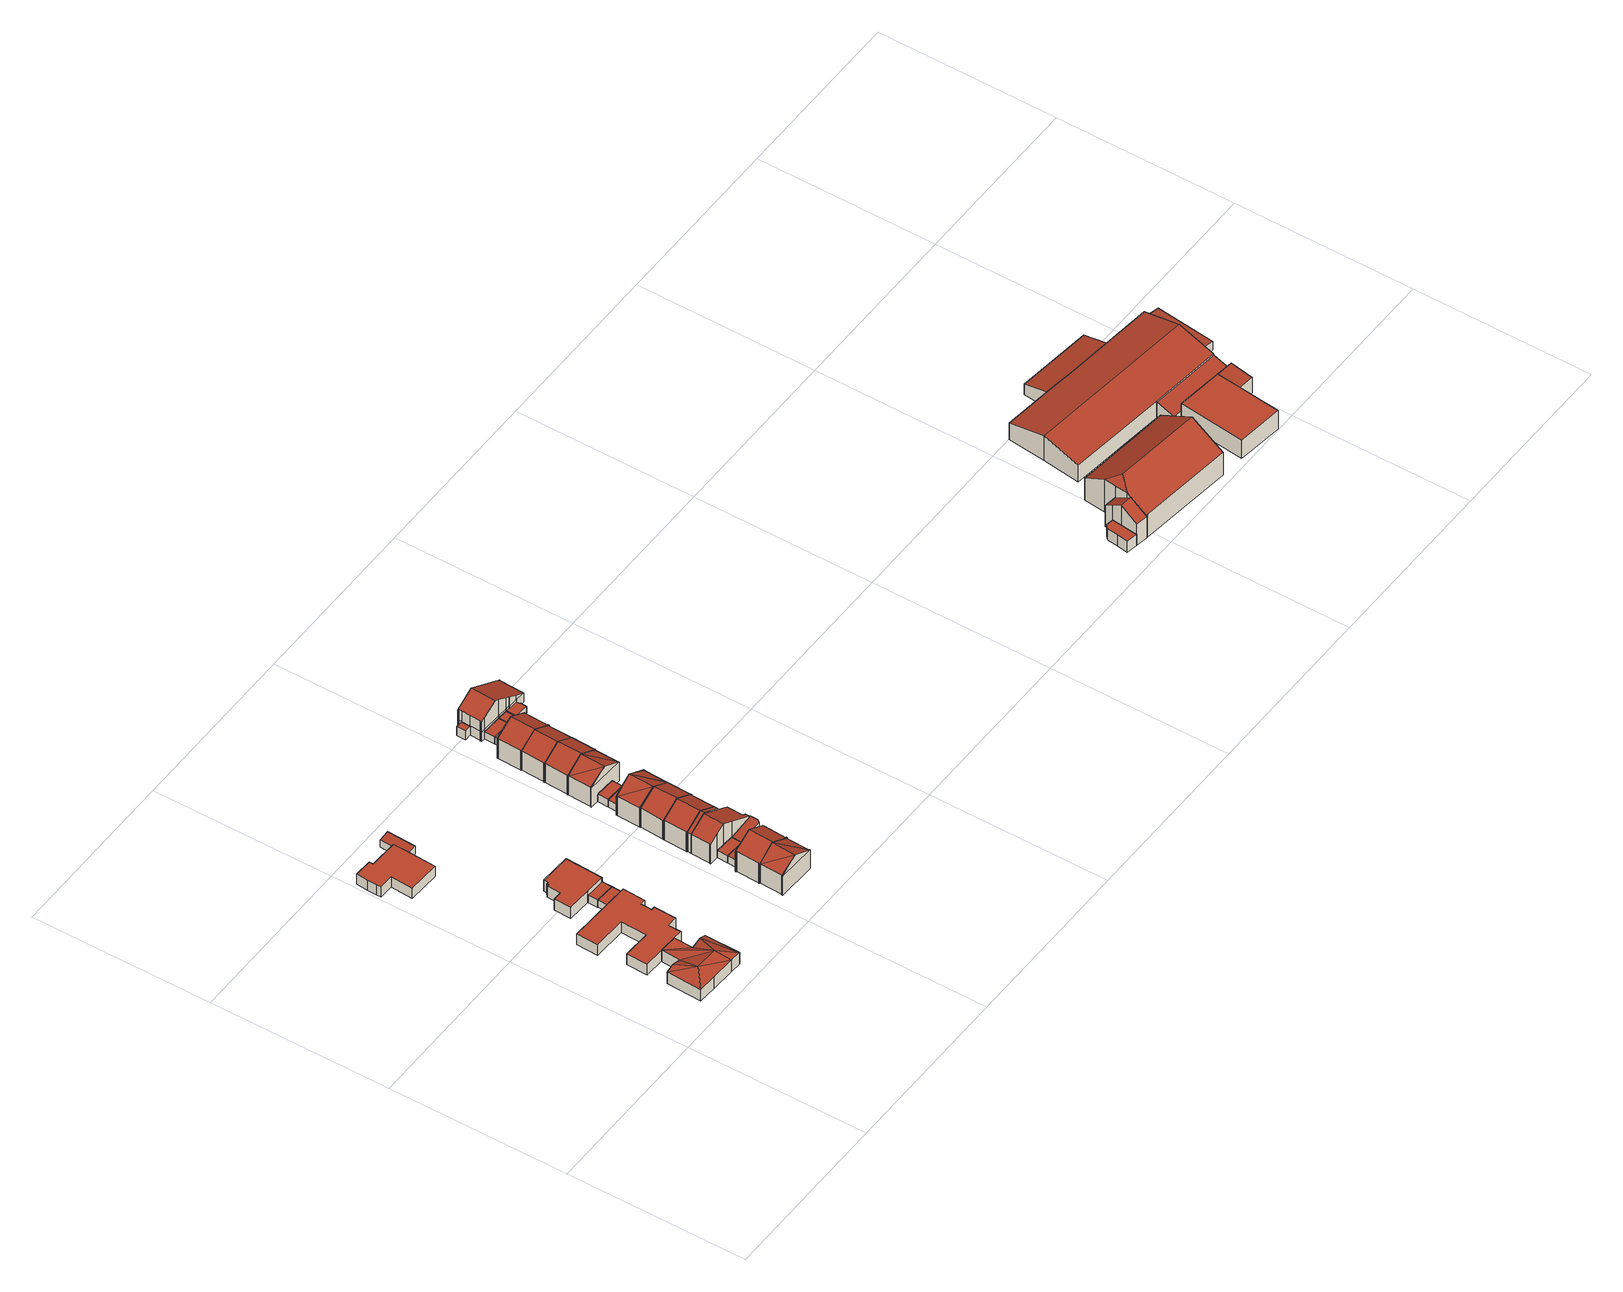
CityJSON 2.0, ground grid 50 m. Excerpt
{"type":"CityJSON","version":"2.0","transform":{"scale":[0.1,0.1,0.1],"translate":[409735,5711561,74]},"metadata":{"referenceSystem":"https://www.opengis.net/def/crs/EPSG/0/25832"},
"CityObjects":{
"building1":{"type":"Building","attributes":{"Gemeindeschluessel":"05978036","Geometrietyp2DReferenz":"3000","function":"31001_1000","roofType":"5000","measuredHeight":5.44},"geometry":[{"type":"MultiSurface","lod":"2","boundaries":[[[0,1,2,3]],[[1,4,5,2]],[[4,6,7,5]],[[6,8,9,7]],[[8,10,11,9]],[[10,12,13,11]],[[12,14,15,13]],[[14,16,17,15]],[[16,18,19,17]],[[18,20,21,19]],[[20,0,3,21]],[[0,22,23]],[[0,20,22]],[[12,24,14]],[[25,24,12]],[[24,25,26]],[[26,16,24]],[[22,16,26]],[[16,22,20,18]],[[8,6,4,10]],[[10,26,25]],[[4,26,10]],[[1,26,4]],[[1,22,26]],[[22,1,23]],[[0,23,1]],[[14,24,16]],[[10,25,12]],[[3,2,5,7,9,11,13,15,17,19,21]]],"semantics":{"surfaces":[{"type":"WallSurface"},{"type":"RoofSurface"},{"type":"GroundSurface"}],"values":[0,0,0,0,0,0,0,0,0,0,0,1,1,1,1,1,1,1,1,1,1,1,1,1,1,0,0,0,2]}}]},
"building2":{"type":"Building","attributes":{"Gemeindeschluessel":"05978036","Geometrietyp2DReferenz":"3000","function":"31001_1000","roofType":"1000","measuredHeight":3.52},"geometry":[{"type":"MultiSurface","lod":"2","boundaries":[[[27,28,29,30]],[[28,31,32,29]],[[31,33,34,32]],[[33,35,36,34]],[[35,37,38,36]],[[37,39,40,38]],[[39,41,42,40]],[[41,43,44,42]],[[43,45,46,44]],[[45,47,48,46]],[[47,49,50,48]],[[49,51,52,50]],[[51,53,54,52]],[[53,55,56,54]],[[55,57,58,56]],[[57,59,60,58]],[[59,61,62,60]],[[61,27,30,62]],[[61,59,57,55,53,51,49,47,45,43,41,39,37,35,33,31,28,27]],[[30,29,32,34,36,38,40,42,44,46,48,50,52,54,56,58,60,62]]],"semantics":{"surfaces":[{"type":"WallSurface"},{"type":"RoofSurface"},{"type":"GroundSurface"}],"values":[0,0,0,0,0,0,0,0,0,0,0,0,0,0,0,0,0,0,1,2]}}]},
"building3":{"type":"Building","attributes":{"Gemeindeschluessel":"05978036","Geometrietyp2DReferenz":"3000","function":"31001_1000","roofType":"1000","measuredHeight":3.3},"geometry":[{"type":"MultiSurface","lod":"2","boundaries":[[[63,64,65,66]],[[64,67,68,65]],[[67,69,70,68]],[[69,71,72,70]],[[71,73,74,72]],[[73,75,76,74]],[[75,77,78,76]],[[77,79,80,78]],[[79,81,82,80]],[[81,83,84,82]],[[83,63,66,84]],[[83,81,79,77,75,73,71,69,67,64,63]],[[66,65,68,70,72,74,76,78,80,82,84]]],"semantics":{"surfaces":[{"type":"WallSurface"},{"type":"RoofSurface"},{"type":"GroundSurface"}],"values":[0,0,0,0,0,0,0,0,0,0,0,1,2]}}]},
"building4":{"type":"Building","attributes":{"Gemeindeschluessel":"05978036","Geometrietyp2DReferenz":"3000","function":"31001_2460","roofType":"1000","measuredHeight":2.29},"geometry":[{"type":"MultiSurface","lod":"2","boundaries":[[[85,86,87,54]],[[86,88,89,87]],[[88,90,56,89]],[[90,85,54,56]],[[90,88,86,85]],[[54,87,89,56]]],"semantics":{"surfaces":[{"type":"WallSurface"},{"type":"RoofSurface"},{"type":"GroundSurface"}],"values":[0,0,0,0,1,2]}}]},
"building5":{"type":"Building","attributes":{"Gemeindeschluessel":"05978036","Geometrietyp2DReferenz":"3000","function":"31001_1000","roofType":"1000","measuredHeight":3.58},"geometry":[{"type":"MultiSurface","lod":"2","boundaries":[[[91,92,93,94]],[[92,95,96,93]],[[95,97,98,96]],[[97,99,100,98]],[[99,101,102,100]],[[101,103,104,102]],[[103,105,106,104]],[[105,107,108,106]],[[107,109,110,108]],[[109,111,112,110]],[[111,113,114,112]],[[113,91,94,114]],[[113,111,109,107,105,103,101,99,97,95,92,91]],[[94,93,96,98,100,102,104,106,108,110,112,114]]],"semantics":{"surfaces":[{"type":"WallSurface"},{"type":"RoofSurface"},{"type":"GroundSurface"}],"values":[0,0,0,0,0,0,0,0,0,0,0,0,1,2]}}]},
"building6":{"type":"Building","attributes":{"Gemeindeschluessel":"05978036","Geometrietyp2DReferenz":"3000","function":"31001_2460","roofType":"1000","measuredHeight":2.33},"geometry":[{"type":"MultiSurface","lod":"2","boundaries":[[[86,115,114,116]],[[115,117,112,114]],[[117,88,118,112]],[[88,86,116,118]],[[88,117,115,86]],[[116,114,112,118]]],"semantics":{"surfaces":[{"type":"WallSurface"},{"type":"RoofSurface"},{"type":"GroundSurface"}],"values":[0,0,0,0,1,2]}}]},
"building7":{"type":"Building","attributes":{"Gemeindeschluessel":"05978036","Geometrietyp2DReferenz":"3000","function":"31001_2460","roofType":"2100","measuredHeight":2.64},"geometry":[{"type":"MultiSurface","lod":"2","boundaries":[[[119,120,121,122]],[[120,123,124,121]],[[123,125,126,124]],[[125,127,128,126]],[[127,119,122,128]],[[127,125,123,120,119]],[[122,121,124,126,128]]],"semantics":{"surfaces":[{"type":"WallSurface"},{"type":"RoofSurface"},{"type":"GroundSurface"}],"values":[0,0,0,0,0,1,2]}}]},
"building8":{"type":"Building","attributes":{"Gemeindeschluessel":"05978036","Geometrietyp2DReferenz":"3000","function":"31001_1000","roofType":"5000","measuredHeight":9.31},"geometry":[{"type":"MultiSurface","lod":"2","boundaries":[[[129,130,131,132]],[[130,133,134,131]],[[133,135,136,134]],[[135,137,138,136]],[[137,139,140,138]],[[139,141,142,140]],[[141,143,144,142]],[[143,145,146,144]],[[145,147,148,146]],[[147,149,150,148]],[[149,151,152,150]],[[151,129,132,152]],[[141,145,143]],[[145,153,147]],[[153,145,141]],[[147,151,149]],[[153,151,147]],[[151,153,154]],[[153,135,154]],[[139,135,153]],[[135,139,137]],[[133,154,135]],[[130,154,133]],[[154,130,129]],[[129,151,154]],[[141,139,153]],[[132,131,134,136,138,140,142,144,146,148,150,152]]],"semantics":{"surfaces":[{"type":"WallSurface"},{"type":"RoofSurface"},{"type":"GroundSurface"}],"values":[0,0,0,0,0,0,0,0,0,0,0,0,1,1,1,1,1,1,1,1,1,1,1,1,0,0,2]}}]},
"building9":{"type":"Building","attributes":{"Gemeindeschluessel":"05978036","Geometrietyp2DReferenz":"3000","function":"31001_1000","roofType":"3100","measuredHeight":9.39},"geometry":[{"type":"MultiSurface","lod":"2","boundaries":[[[155,156,157,158]],[[156,159,160,157]],[[159,161,162,160]],[[161,163,164,162]],[[163,165,166,164]],[[165,167,168,166]],[[167,169,170,168]],[[169,171,172,170]],[[171,173,174,172]],[[173,175,176,174]],[[175,177,178,176]],[[177,179,180,178]],[[179,181,182,180]],[[181,139,183,182]],[[139,184,185,183]],[[184,155,158,185]],[[181,179,177,175,173,171,169,167,165]],[[165,163,161,159,156,155,184,139,181]],[[158,157,160,162,164,166,168,170,172,174,176,178,180,182,183,185]]],"semantics":{"surfaces":[{"type":"WallSurface"},{"type":"RoofSurface"},{"type":"GroundSurface"}],"values":[0,0,0,0,0,0,0,0,0,0,0,0,0,0,0,0,1,1,2]}}]},
"building10":{"type":"Building","attributes":{"Gemeindeschluessel":"05978036","Geometrietyp2DReferenz":"3000","function":"31001_2460","roofType":"1000","measuredHeight":2.21},"geometry":[{"type":"MultiSurface","lod":"2","boundaries":[[[186,187,188,164]],[[187,189,190,188]],[[189,191,168,190]],[[191,186,164,168]],[[191,189,187,186]],[[164,188,190,168]]],"semantics":{"surfaces":[{"type":"WallSurface"},{"type":"RoofSurface"},{"type":"GroundSurface"}],"values":[0,0,0,0,1,2]}}]},
"building11":{"type":"Building","attributes":{"Gemeindeschluessel":"05978036","Geometrietyp2DReferenz":"3000","function":"31001_2460","roofType":"1000","measuredHeight":2.22},"geometry":[{"type":"MultiSurface","lod":"2","boundaries":[[[187,192,193,188]],[[192,194,195,193]],[[194,196,197,195]],[[196,189,190,197]],[[189,187,188,190]],[[189,196,194,192,187]],[[188,193,195,197,190]]],"semantics":{"surfaces":[{"type":"WallSurface"},{"type":"RoofSurface"},{"type":"GroundSurface"}],"values":[0,0,0,0,0,1,2]}}]},
"building12":{"type":"Building","attributes":{"Gemeindeschluessel":"05978036","Geometrietyp2DReferenz":"3000","function":"31001_1000"},"children":["building12-1","building12-2","building12-3"]},
"building12-1":{"type":"BuildingPart","attributes":{"roofType":"3100","measuredHeight":9.1},"parents":["building12"],"geometry":[{"type":"MultiSurface","lod":"2","boundaries":[[[198,199,200,201,202]],[[203,204,205,206]],[[204,207,208,205]],[[207,209,210,208]],[[209,211,212,210]],[[211,213,214,212]],[[213,215,216,214]],[[215,198,202,216]],[[211,209,207,204,203,217,218,219]],[[219,199,198,215,213,211]],[[202,201,220,221,206,205,208,210,212,214,216]],[[222,200,199,219]],[[220,201,200,222]],[[218,222,219]],[[203,206,221,217]],[[217,221,220,222,218]]],"semantics":{"surfaces":[{"type":"WallSurface"},{"type":"RoofSurface"},{"type":"GroundSurface"},{"type":"ClosureSurface"}],"values":[0,0,0,0,0,0,0,0,1,1,2,0,3,0,3,3]}}]},
"building12-2":{"type":"BuildingPart","attributes":{"roofType":"3100","measuredHeight":9.09},"parents":["building12"],"geometry":[{"type":"MultiSurface","lod":"2","boundaries":[[[223,224,225,226]],[[224,227,203,206,225]],[[200,228,229,201]],[[228,230,231,229]],[[230,232,233,231]],[[232,234,235,233]],[[234,236,237,235]],[[238,239,240,195,194]],[[239,241,193,240]],[[241,242,243,193]],[[242,223,226,243]],[[239,238,244,236,234,232,230,228,200,222,218,245]],[[245,227,224,223,242,241,239]],[[226,225,206,221,220,201,229,231,233,235,237,195,240,193,243]],[[217,203,227,245]],[[221,206,203,217]],[[218,217,245]],[[200,201,220,222]],[[222,220,221,217,218]],[[194,244,238]],[[195,237,236,244,194]]],"semantics":{"surfaces":[{"type":"WallSurface"},{"type":"RoofSurface"},{"type":"GroundSurface"},{"type":"ClosureSurface"}],"values":[0,0,0,0,0,0,0,0,0,0,0,1,1,2,0,3,0,3,3,0,3]}}]},
"building12-3":{"type":"BuildingPart","attributes":{"roofType":"2100","measuredHeight":3.12},"parents":["building12"],"geometry":[{"type":"MultiSurface","lod":"2","boundaries":[[[246,247,248,237,236]],[[247,249,250,248]],[[249,196,197,250]],[[196,194,195,197]],[[194,196,249,247,246,244]],[[237,248,250,197,195]],[[236,244,246]],[[237,195,194,244,236]]],"semantics":{"surfaces":[{"type":"WallSurface"},{"type":"RoofSurface"},{"type":"GroundSurface"},{"type":"ClosureSurface"}],"values":[0,0,0,0,1,2,0,3]}}]},
"building13":{"type":"Building","attributes":{"Gemeindeschluessel":"05978036","Geometrietyp2DReferenz":"3000","function":"31001_1000","roofType":"3100","measuredHeight":9.21},"geometry":[{"type":"MultiSurface","lod":"2","boundaries":[[[251,252,253,254]],[[252,255,256,253]],[[255,213,257,256]],[[213,258,259,257]],[[258,209,260,259]],[[209,261,262,260]],[[261,263,264,262]],[[263,265,266,264]],[[265,267,268,266]],[[267,269,270,268]],[[269,271,272,270]],[[271,273,274,272]],[[273,275,276,274]],[[275,251,254,276]],[[271,269,267,265,263,261,209,258]],[[258,213,255,252,251,275,273,271]],[[254,253,256,257,259,260,262,264,266,268,270,272,274,276]]],"semantics":{"surfaces":[{"type":"WallSurface"},{"type":"RoofSurface"},{"type":"GroundSurface"}],"values":[0,0,0,0,0,0,0,0,0,0,0,0,0,0,1,1,2]}}]},
"building14":{"type":"Building","attributes":{"Gemeindeschluessel":"05978036","Geometrietyp2DReferenz":"3000","function":"31001_1000","roofType":"3100","measuredHeight":9.19},"geometry":[{"type":"MultiSurface","lod":"2","boundaries":[[[277,278,279,280]],[[278,281,282,279]],[[281,273,283,282]],[[273,284,285,283]],[[284,269,286,285]],[[269,287,288,286]],[[287,289,290,288]],[[289,291,292,290]],[[291,293,294,292]],[[293,295,296,294]],[[295,297,298,296]],[[297,299,300,298]],[[299,301,302,300]],[[301,277,280,302]],[[297,295,293,291,289,287,269,284]],[[284,273,281,278,277,301,299,297]],[[280,279,282,283,285,286,288,290,292,294,296,298,300,302]]],"semantics":{"surfaces":[{"type":"WallSurface"},{"type":"RoofSurface"},{"type":"GroundSurface"}],"values":[0,0,0,0,0,0,0,0,0,0,0,0,0,0,1,1,2]}}]},
"building15":{"type":"Building","attributes":{"Gemeindeschluessel":"05978036","Geometrietyp2DReferenz":"3000","function":"31001_1000","roofType":"5000","measuredHeight":9.27},"geometry":[{"type":"MultiSurface","lod":"2","boundaries":[[[303,304,305,306]],[[304,307,308,305]],[[307,309,310,308]],[[309,311,312,310]],[[311,313,314,312]],[[313,315,316,314]],[[315,317,318,316]],[[317,319,320,318]],[[319,321,322,320]],[[321,323,324,322]],[[323,325,326,324]],[[325,299,327,326]],[[299,295,328,327]],[[295,303,306,328]],[[307,329,330]],[[307,330,331,311]],[[307,311,309]],[[304,329,307]],[[303,329,304]],[[329,303,295]],[[317,321,319]],[[330,323,321]],[[321,317,332,330]],[[323,299,325]],[[299,323,330]],[[330,329,299]],[[313,331,330,332,315]],[[315,332,317]],[[311,331,313]],[[299,329,295]],[[306,305,308,310,312,314,316,318,320,322,324,326,327,328]]],"semantics":{"surfaces":[{"type":"WallSurface"},{"type":"RoofSurface"},{"type":"GroundSurface"}],"values":[0,0,0,0,0,0,0,0,0,0,0,0,0,0,1,1,1,1,1,1,1,1,1,1,1,1,0,0,0,0,2]}}]},
"building16":{"type":"Building","attributes":{"Gemeindeschluessel":"05978036","Geometrietyp2DReferenz":"3000","function":"31001_2460","roofType":"1000","measuredHeight":2.21},"geometry":[{"type":"MultiSurface","lod":"2","boundaries":[[[333,334,335,314]],[[334,336,337,335]],[[336,338,316,337]],[[338,333,314,316]],[[338,336,334,333]],[[314,335,337,316]]],"semantics":{"surfaces":[{"type":"WallSurface"},{"type":"RoofSurface"},{"type":"GroundSurface"}],"values":[0,0,0,0,1,2]}}]},
"building17":{"type":"Building","attributes":{"Gemeindeschluessel":"05978036","Geometrietyp2DReferenz":"3000","function":"31001_2460","roofType":"1000","measuredHeight":2.44},"geometry":[{"type":"MultiSurface","lod":"2","boundaries":[[[339,340,341,335]],[[340,342,343,341]],[[342,344,337,343]],[[344,339,335,337]],[[344,342,340,339]],[[335,341,343,337]]],"semantics":{"surfaces":[{"type":"WallSurface"},{"type":"RoofSurface"},{"type":"GroundSurface"}],"values":[0,0,0,0,1,2]}}]},
"building18":{"type":"Building","attributes":{"Gemeindeschluessel":"05978036","Geometrietyp2DReferenz":"3000","function":"31001_1000","roofType":"5000","measuredHeight":9.38},"geometry":[{"type":"MultiSurface","lod":"2","boundaries":[[[345,346,347,348]],[[346,349,350,347]],[[349,351,352,350]],[[351,353,354,352]],[[353,355,356,354]],[[355,357,358,356]],[[357,359,360,358]],[[359,361,362,360]],[[361,363,364,362]],[[363,365,366,364]],[[365,367,368,366]],[[367,345,348,368]],[[369,365,370]],[[345,365,369]],[[365,345,367]],[[363,370,365]],[[361,370,363]],[[370,361,359]],[[353,357,355]],[[369,357,353]],[[357,369,370]],[[346,351,349]],[[351,369,353]],[[369,351,346]],[[346,345,369]],[[359,357,370]],[[348,347,350,352,354,356,358,360,362,364,366,368]]],"semantics":{"surfaces":[{"type":"WallSurface"},{"type":"RoofSurface"},{"type":"GroundSurface"}],"values":[0,0,0,0,0,0,0,0,0,0,0,0,1,1,1,1,1,1,1,1,1,1,1,1,0,0,2]}}]},
"building19":{"type":"Building","attributes":{"Gemeindeschluessel":"05978036","Geometrietyp2DReferenz":"3000","function":"31001_1000","roofType":"3100","measuredHeight":9.22},"geometry":[{"type":"MultiSurface","lod":"2","boundaries":[[[371,372,373,374]],[[372,375,376,373]],[[375,377,378,376]],[[377,379,380,378]],[[379,345,381,380]],[[345,382,383,381]],[[382,384,385,383]],[[384,386,387,385]],[[386,388,389,387]],[[388,390,391,389]],[[390,392,393,391]],[[392,394,395,393]],[[394,396,397,395]],[[396,371,374,397]],[[392,390,388,386,384,382,345,379]],[[379,377,375,372,371,396,394,392]],[[374,373,376,378,380,381,383,385,387,389,391,393,395,397]]],"semantics":{"surfaces":[{"type":"WallSurface"},{"type":"RoofSurface"},{"type":"GroundSurface"}],"values":[0,0,0,0,0,0,0,0,0,0,0,0,0,0,1,1,2]}}]},
"building20":{"type":"Building","attributes":{"Gemeindeschluessel":"05978036","Geometrietyp2DReferenz":"3000","function":"31001_1000","roofType":"3100","measuredHeight":9.23},"geometry":[{"type":"MultiSurface","lod":"2","boundaries":[[[398,399,400,401]],[[399,402,403,400]],[[402,404,405,403]],[[404,406,407,405]],[[406,408,409,407]],[[408,410,411,409]],[[410,412,413,411]],[[412,414,415,413]],[[414,416,417,415]],[[416,394,395,417]],[[394,392,393,395]],[[392,390,391,393]],[[390,418,419,391]],[[418,398,401,419]],[[392,394,416,414,412,410,408,406]],[[406,404,402,399,398,418,390,392]],[[401,400,403,405,407,409,411,413,415,417,395,393,391,419]]],"semantics":{"surfaces":[{"type":"WallSurface"},{"type":"RoofSurface"},{"type":"GroundSurface"}],"values":[0,0,0,0,0,0,0,0,0,0,0,0,0,0,1,1,2]}}]},
"building21":{"type":"Building","attributes":{"Gemeindeschluessel":"05978036","Geometrietyp2DReferenz":"3000","function":"31001_1000","roofType":"3100","measuredHeight":9.28},"geometry":[{"type":"MultiSurface","lod":"2","boundaries":[[[420,421,422,423]],[[421,424,425,422]],[[424,426,427,425]],[[426,428,429,427]],[[428,430,431,429]],[[430,432,433,431]],[[432,434,435,433]],[[434,436,437,435]],[[436,438,439,437]],[[438,440,441,439]],[[440,442,443,441]],[[442,444,445,443]],[[444,446,447,445]],[[446,448,449,447]],[[448,450,451,449]],[[450,420,423,451]],[[446,444,442,440,438,436,434,432,430]],[[430,428,426,424,421,420,450,448,446]],[[423,422,425,427,429,431,433,435,437,439,441,443,445,447,449,451]]],"semantics":{"surfaces":[{"type":"WallSurface"},{"type":"RoofSurface"},{"type":"GroundSurface"}],"values":[0,0,0,0,0,0,0,0,0,0,0,0,0,0,0,0,1,1,2]}}]},
"building22":{"type":"Building","attributes":{"Gemeindeschluessel":"05978036","Geometrietyp2DReferenz":"3000","function":"31001_2460","roofType":"1000","measuredHeight":2.25},"geometry":[{"type":"MultiSurface","lod":"2","boundaries":[[[452,453,454,455]],[[453,456,457,454]],[[456,458,459,457]],[[458,452,455,459]],[[458,456,453,452]],[[455,454,457,459]]],"semantics":{"surfaces":[{"type":"WallSurface"},{"type":"RoofSurface"},{"type":"GroundSurface"}],"values":[0,0,0,0,1,2]}}]},
"building23":{"type":"Building","attributes":{"Gemeindeschluessel":"05978036","Geometrietyp2DReferenz":"3000","function":"31001_2460","roofType":"1000","measuredHeight":2.28},"geometry":[{"type":"MultiSurface","lod":"2","boundaries":[[[453,460,461,454]],[[460,462,463,461]],[[462,456,457,463]],[[456,453,454,457]],[[456,462,460,453]],[[454,461,463,457]]],"semantics":{"surfaces":[{"type":"WallSurface"},{"type":"RoofSurface"},{"type":"GroundSurface"}],"values":[0,0,0,0,1,2]}}]},
"building24":{"type":"Building","attributes":{"Gemeindeschluessel":"05978036","Geometrietyp2DReferenz":"3000","function":"31001_1310","roofType":"2100","measuredHeight":2.54},"geometry":[{"type":"MultiSurface","lod":"2","boundaries":[[[464,465,466,467]],[[465,468,469,466]],[[468,470,471,469]],[[470,472,473,471]],[[472,464,467,473]],[[472,470,468,465,464]],[[467,466,469,471,473]]],"semantics":{"surfaces":[{"type":"WallSurface"},{"type":"RoofSurface"},{"type":"GroundSurface"}],"values":[0,0,0,0,0,1,2]}}]},
"building25":{"type":"Building","attributes":{"Gemeindeschluessel":"05978036","Geometrietyp2DReferenz":"3000","function":"31001_1310","roofType":"1000","measuredHeight":2.15},"geometry":[{"type":"MultiSurface","lod":"2","boundaries":[[[456,462,474,475]],[[462,476,477,474]],[[476,478,479,477]],[[478,456,475,479]],[[478,476,462,456]],[[475,474,477,479]]],"semantics":{"surfaces":[{"type":"WallSurface"},{"type":"RoofSurface"},{"type":"GroundSurface"}],"values":[0,0,0,0,1,2]}}]},
"building26":{"type":"Building","attributes":{"Gemeindeschluessel":"05978036","Geometrietyp2DReferenz":"3000","function":"31001_1000"},"children":["building26-1","building26-2"]},
"building26-1":{"type":"BuildingPart","attributes":{"roofType":"5000","measuredHeight":9.22},"parents":["building26"],"geometry":[{"type":"MultiSurface","lod":"2","boundaries":[[[480,481,482,483]],[[481,484,485,482]],[[484,486,487,485]],[[486,488,463,487]],[[488,489,461,463]],[[489,490,491,461]],[[490,492,493,491]],[[492,494,495,493]],[[494,496,497,498,495]],[[499,500,501,502,503]],[[500,504,505,501]],[[504,506,507,505]],[[506,508,509,507]],[[508,510,511,509]],[[510,512,513,511]],[[512,514,515,513]],[[514,480,483,515]],[[516,517,518,519,520,521,522,523,524,525,526]],[[510,508,523,522,527,528,529,530,531,514,512]],[[514,531,480]],[[480,531,530,481]],[[481,530,529,484]],[[484,529,528,486]],[[486,528,527,488]],[[488,527,522,521,489]],[[499,516,526,500]],[[500,526,525,504]],[[504,525,524,506]],[[506,524,523,508]],[[489,521,520,490]],[[490,520,519,492]],[[492,519,518,494]],[[494,518,517,496]],[[496,517,516,499]],[[483,482,485,487,463,461,491,493,495,498,502,501,505,507,509,511,513,515]],[[503,497,496,499]],[[503,502,498,497]]],"semantics":{"surfaces":[{"type":"WallSurface"},{"type":"RoofSurface"},{"type":"GroundSurface"},{"type":"ClosureSurface"}],"values":[0,0,0,0,0,0,0,0,0,0,0,0,0,0,0,0,0,1,1,0,0,0,0,0,0,0,0,0,0,0,0,0,0,0,2,0,3]}}]},
"building26-2":{"type":"BuildingPart","attributes":{"roofType":"1000","measuredHeight":2.92},"parents":["building26"],"geometry":[{"type":"MultiSurface","lod":"2","boundaries":[[[532,533,534,535]],[[533,503,502,534]],[[497,532,535,498]],[[497,503,533,532]],[[535,534,502,498]],[[498,502,503,497]]],"semantics":{"surfaces":[{"type":"WallSurface"},{"type":"RoofSurface"},{"type":"GroundSurface"},{"type":"ClosureSurface"}],"values":[0,0,0,1,2,3]}}]},
"building27":{"type":"Building","attributes":{"Gemeindeschluessel":"05978036","Geometrietyp2DReferenz":"3000","function":"31001_1310","roofType":"1000","measuredHeight":2.31},"geometry":[{"type":"MultiSurface","lod":"2","boundaries":[[[536,537,538,469]],[[537,539,540,538]],[[539,541,542,540]],[[541,543,544,542]],[[543,545,546,544]],[[545,547,548,546]],[[547,549,550,548]],[[549,536,469,550]],[[549,547,545,543,541,539,537,536]],[[469,538,540,542,544,546,548,550]]],"semantics":{"surfaces":[{"type":"WallSurface"},{"type":"RoofSurface"},{"type":"GroundSurface"}],"values":[0,0,0,0,0,0,0,0,1,2]}}]},
"building28":{"type":"Building","attributes":{"Gemeindeschluessel":"05978036","Geometrietyp2DReferenz":"3000","function":"31001_9998","roofType":"1000","measuredHeight":3.52},"geometry":[{"type":"MultiSurface","lod":"2","boundaries":[[[551,552,553,554]],[[552,555,556,553]],[[555,557,558,556]],[[557,559,560,558]],[[559,561,562,560]],[[561,551,554,562]],[[561,559,557,555,552,551]],[[554,553,556,558,560,562]]],"semantics":{"surfaces":[{"type":"WallSurface"},{"type":"RoofSurface"},{"type":"GroundSurface"}],"values":[0,0,0,0,0,0,1,2]}}]},
"building29":{"type":"Building","attributes":{"Gemeindeschluessel":"05978036","Geometrietyp2DReferenz":"3000","function":"31001_1100"},"children":["building29-1","building29-2"]},
"building29-1":{"type":"BuildingPart","attributes":{"roofType":"3100","measuredHeight":10.01},"parents":["building29"],"geometry":[{"type":"MultiSurface","lod":"2","boundaries":[[[563,564,565,566]],[[564,567,568,565]],[[567,569,570,568]],[[571,572,573,574]],[[572,563,566,573]],[[575,576,569,567,564,563]],[[563,572,571,575]],[[566,565,568,570,577,578,574,573]],[[578,577,576,575]],[[577,570,569,576]],[[578,575,571,574]]],"semantics":{"surfaces":[{"type":"WallSurface"},{"type":"RoofSurface"},{"type":"GroundSurface"},{"type":"ClosureSurface"}],"values":[0,0,0,0,0,1,1,2,3,3,3]}}]},
"building29-2":{"type":"BuildingPart","attributes":{"roofType":"9999","measuredHeight":12.82},"parents":["building29"],"geometry":[{"type":"MultiSurface","lod":"2","boundaries":[[[579,580,581,582]],[[580,583,584,581]],[[583,585,586,584]],[[585,587,571,574,586]],[[588,589,590,570,569]],[[589,591,592,590]],[[591,593,594,592]],[[593,579,582,594]],[[589,588,595,596]],[[595,587,585,583,580,596]],[[580,579,593,591,589,596]],[[582,581,584,586,574,578,577,570,590,592,594]],[[576,575,571,587,595]],[[577,578,575,576]],[[578,574,571,575]],[[588,569,576,595]],[[577,576,569,570]]],"semantics":{"surfaces":[{"type":"WallSurface"},{"type":"RoofSurface"},{"type":"GroundSurface"},{"type":"ClosureSurface"}],"values":[0,0,0,0,0,0,0,0,1,1,1,2,0,3,3,0,3]}}]},
"building30":{"type":"Building","attributes":{"Gemeindeschluessel":"05978036","Geometrietyp2DReferenz":"3000","function":"31001_2700","roofType":"3100","measuredHeight":8.19},"geometry":[{"type":"MultiSurface","lod":"2","boundaries":[[[597,598,599,600]],[[598,601,602,599]],[[601,603,604,602]],[[603,605,606,604]],[[605,607,608,606]],[[607,609,610,608]],[[609,611,612,610]],[[611,613,614,612]],[[613,615,616,614]],[[615,617,618,616]],[[617,619,620,618]],[[619,621,622,620]],[[621,597,600,622]],[[617,615,613,611,609,607]],[[607,605,603,601,598,597,621,619,617]],[[600,599,602,604,606,608,610,612,614,616,618,620,622]]],"semantics":{"surfaces":[{"type":"WallSurface"},{"type":"RoofSurface"},{"type":"GroundSurface"}],"values":[0,0,0,0,0,0,0,0,0,0,0,0,0,1,1,2]}}]},
"building31":{"type":"Building","attributes":{"Gemeindeschluessel":"05978036","Geometrietyp2DReferenz":"3000","function":"51009_1610","roofType":"1000","measuredHeight":6},"geometry":[{"type":"MultiSurface","lod":"2","boundaries":[[[623,624,625,626]],[[624,627,628,625]],[[627,629,630,628]],[[629,631,632,630]],[[631,623,626,632]],[[631,629,627,624,623]],[[626,625,628,630,632]]],"semantics":{"surfaces":[{"type":"WallSurface"},{"type":"RoofSurface"},{"type":"GroundSurface"}],"values":[0,0,0,0,0,1,2]}}]},
"building32":{"type":"Building","attributes":{"Gemeindeschluessel":"05978036","Geometrietyp2DReferenz":"3000","function":"31001_2000","roofType":"2100","measuredHeight":5.3},"geometry":[{"type":"MultiSurface","lod":"2","boundaries":[[[597,633,634,635]],[[633,636,637,634]],[[636,603,638,637]],[[603,601,639,638]],[[601,598,640,639]],[[598,597,635,640]],[[598,601,603,636,633,597]],[[635,634,637,638,639,640]]],"semantics":{"surfaces":[{"type":"WallSurface"},{"type":"RoofSurface"},{"type":"GroundSurface"}],"values":[0,0,0,0,0,0,1,2]}}]},
"building33":{"type":"Building","attributes":{"Gemeindeschluessel":"05978036","Geometrietyp2DReferenz":"3000","function":"31001_2000","roofType":"2100","measuredHeight":4.93},"geometry":[{"type":"MultiSurface","lod":"2","boundaries":[[[641,642,643,644]],[[642,645,646,643]],[[645,647,648,646]],[[647,649,650,648]],[[649,641,644,650]],[[649,647,645,642,641]],[[644,643,646,648,650]]],"semantics":{"surfaces":[{"type":"WallSurface"},{"type":"RoofSurface"},{"type":"GroundSurface"}],"values":[0,0,0,0,0,1,2]}}]},
"building34":{"type":"Building","attributes":{"Gemeindeschluessel":"05978036","Geometrietyp2DReferenz":"3000","function":"51009_1610","roofType":"2100","measuredHeight":5.61},"geometry":[{"type":"MultiSurface","lod":"2","boundaries":[[[651,652,653,654]],[[652,655,656,653]],[[655,657,658,656]],[[657,651,654,658]],[[657,655,652,651]],[[654,653,656,658]]],"semantics":{"surfaces":[{"type":"WallSurface"},{"type":"RoofSurface"},{"type":"GroundSurface"}],"values":[0,0,0,0,1,2]}}]},
"building35":{"type":"Building","attributes":{"Gemeindeschluessel":"05978036","Geometrietyp2DReferenz":"3000","function":"51009_1610","roofType":"2100","measuredHeight":3.59},"geometry":[{"type":"MultiSurface","lod":"2","boundaries":[[[659,660,661,606]],[[660,662,663,661]],[[662,664,610,663]],[[664,659,606,610]],[[664,662,660,659]],[[606,661,663,610]]],"semantics":{"surfaces":[{"type":"WallSurface"},{"type":"RoofSurface"},{"type":"GroundSurface"}],"values":[0,0,0,0,1,2]}}]}
},
"vertices":[
[144,155,46],[193,153,46],[193,153,8],[144,155,8],[196,206,46],[196,206,8],[203,206,46],[203,206,8],[246,204,46],[246,204,8],[244,151,46],[244,151,8],[293,149,46],[293,149,8],[291,52,46],[291,52,8],[260,53,46],[260,53,8],[192,56,45],[192,56,8],[140,58,44],[140,58,8],[186,96,63],[166,154,53],[291,52,44],[274,150,53],[250,94,63],
[304,300,45],[302,238,45],[302,238,10],[304,300,10],[273,239,45],[273,239,10],[272,203,45],[272,203,10],[246,204,45],[246,204,10],[203,206,45],[203,206,10],[196,206,45],[196,206,10],[139,208,45],[139,208,10],[141,267,45],[141,267,10],[218,264,45],[218,264,10],[221,336,45],[221,336,10],[127,339,45],[127,339,10],[130,400,45],[130,400,10],[258,395,45],[258,395,10],[313,393,45],[313,393,10],[310,330,45],[310,330,10],[295,330,45],[295,330,10],[294,300,45],[294,300,10],
[42,801,42],[45,862,42],[45,862,9],[42,801,9],[5,863,42],[5,863,9],[5,876,42],[5,876,9],[6,901,42],[6,901,9],[8,934,42],[8,934,9],[58,932,42],[58,932,9],[57,921,42],[57,921,9],[137,918,42],[137,918,9],[136,877,42],[136,877,9],[132,797,42],[132,797,9],
[258,395,33],[259,428,33],[259,428,10],[314,425,33],[314,425,10],[313,393,33],
[194,459,45],[196,507,45],[196,507,9],[194,459,9],[219,506,45],[219,506,9],[221,544,45],[221,544,9],[227,544,45],[227,544,9],[227,549,45],[227,549,9],[232,549,45],[232,549,9],[233,561,45],[233,561,9],[320,558,45],[320,558,9],[316,454,45],[316,454,9],[315,454,45],[315,454,9],[260,456,45],[260,456,9],
[260,456,33],[259,428,9],[315,454,33],[314,425,9],
[136,877,33],[137,918,33],[137,918,10],[136,877,10],[139,957,33],[139,957,10],[169,956,36],[169,956,10],[165,876,36],[165,876,10],
[530,93,74],[530,95,74],[530,95,12],[530,93,12],[532,95,74],[532,95,12],[534,159,74],[534,159,12],[533,159,74],[533,159,12],[533,160,74],[533,160,12],[641,156,74],[641,156,12],[641,155,74],[641,155,12],[639,155,74],[639,155,12],[637,91,74],[637,91,12],[638,91,74],[638,91,12],[638,89,74],[638,89,12],[583,158,105],[580,91,105],
[534,162,75],[537,226,75],[537,226,10],[534,162,10],[535,226,74],[535,226,10],[535,230,75],[535,230,10],[547,229,81],[547,229,10],[589,227,104],[589,227,10],[601,227,98],[601,227,10],[643,225,74],[643,225,10],[643,221,74],[643,221,10],[642,221,75],[642,221,10],[639,159,75],[639,159,10],[641,158,75],[641,158,10],[641,156,75],[641,156,10],[587,158,104],[587,158,10],[533,160,10],[533,162,74],[533,162,10],
[547,229,33],[548,259,33],[548,259,10],[603,257,33],[603,257,10],[601,227,33],
[549,289,33],[549,289,10],[604,286,33],[604,286,10],[603,258,33],[603,258,10],
[632,353,72],[631,343,72],[631,343,70],[631,343,10],[632,353,10],[526,347,72],[527,357,72],[527,357,10],[526,347,10],[525,357,71],[525,357,10],[526,359,71],[526,359,10],[579,357,101],[579,357,10],[633,354,71],[633,354,10],[633,353,71],[633,353,10],[576,345,100],[577,345,101],[579,345,101],[579,345,10],[576,345,10],[579,345,100],
[523,293,73],[524,293,73],[524,293,10],[523,293,10],[526,347,73],[666,341,50],[666,341,10],[665,296,50],[665,296,10],[674,296,45],[674,296,10],[679,286,41],[679,286,10],[679,284,41],[679,284,10],[604,286,84],[573,288,101],[573,288,10],[549,289,88],[523,290,73],[523,290,10],[678,284,42],[576,345,101],
[679,284,42],[678,263,42],[678,263,10],[672,255,41],[672,255,10],
[634,420,71],[632,356,72],[632,356,9],[634,420,9],[633,356,71],[633,356,9],[633,354,9],[579,357,102],[579,357,9],[526,359,9],[526,360,71],[526,360,9],[527,360,72],[527,360,9],[529,424,72],[529,424,9],[528,424,71],[528,424,9],[528,426,71],[528,426,9],[581,424,102],[581,424,9],[636,422,71],[636,422,9],[636,420,71],[636,420,9],
[637,488,71],[635,423,72],[635,423,10],[637,488,10],[636,423,71],[636,423,10],[636,422,10],[583,424,101],[583,424,10],[528,426,10],[528,428,71],[528,428,10],[529,428,71],[529,428,10],[532,492,72],[532,492,10],[531,492,71],[531,492,10],[531,493,71],[531,493,10],[584,491,101],[584,491,10],[638,489,71],[638,489,10],[638,488,71],[638,488,10],
[531,495,71],[532,495,71],[532,495,9],[531,495,9],[534,559,71],[534,559,9],[533,559,71],[533,559,9],[533,562,71],[533,562,9],[544,562,71],[544,562,9],[599,560,71],[599,560,9],[641,558,71],[641,558,9],[641,554,71],[641,554,9],[640,554,71],[640,554,9],[637,491,71],[637,491,9],[638,491,71],[638,491,9],[638,489,9],[531,493,9],[582,491,102],[585,560,102],[544,562,78],[599,560,94],
[544,562,32],[545,592,32],[545,592,9],[600,590,32],[600,590,9],[599,560,32],
[545,592,34],[546,622,34],[546,622,9],[601,619,34],[601,619,9],[600,590,34],
[524,691,72],[631,687,72],[631,687,10],[524,691,10],[631,685,72],[631,685,10],[630,686,72],[630,686,10],[628,622,72],[628,622,10],[629,622,72],[629,622,10],[629,618,72],[629,618,10],[521,623,72],[521,623,10],[522,626,72],[522,626,10],[523,626,72],[523,626,10],[525,690,72],[525,690,10],[524,690,72],[524,690,10],[575,690,103],[572,621,103],
[633,753,73],[630,689,74],[630,689,11],[633,753,11],[631,689,73],[631,689,11],[631,687,73],[631,687,11],[578,689,103],[578,689,11],[524,691,11],[524,693,72],[524,693,11],[525,693,73],[525,693,11],[528,757,73],[528,757,11],[527,757,72],[527,757,11],[527,759,72],[527,759,11],[580,757,103],[580,757,11],[634,755,72],[634,755,11],[634,753,72],[634,753,11],
[528,761,73],[531,825,73],[531,825,11],[528,761,11],[529,825,73],[529,825,11],[529,826,73],[529,826,11],[582,824,103],[582,824,11],[637,822,72],[637,822,11],[637,820,72],[637,820,11],[635,820,72],[635,820,11],[633,757,73],[633,757,11],[634,757,72],[634,757,11],[527,761,72],[527,761,11],
[531,828,73],[533,892,73],[533,892,10],[531,828,10],[532,892,72],[532,892,10],[532,895,72],[532,895,10],[565,894,91],[565,894,10],[586,893,103],[586,893,10],[620,892,84],[620,892,10],[640,891,72],[640,891,10],[639,888,72],[639,888,10],[638,888,73],[638,888,10],[636,824,73],[636,824,10],[637,824,73],[637,824,10],[637,822,73],[637,822,10],[584,824,103],[584,824,10],[529,826,72],[529,826,10],[530,828,72],[530,828,10],
[565,894,34],[566,924,34],[566,924,11],[565,894,11],[621,922,34],[621,922,11],[620,892,34],[620,892,11],
[567,954,34],[567,954,11],[622,952,34],[622,952,11],
[620,892,33],[621,922,33],[621,922,13],[620,892,13],[650,921,38],[650,921,13],[649,891,38],[649,891,13],[640,891,36],[640,891,13],
[622,952,12],[621,922,12],[651,950,34],[651,950,12],[650,921,34],[650,921,12],
[688,947,41],[662,948,41],[662,948,11],[688,947,11],[662,950,41],[662,950,11],[651,950,41],[651,950,11],[622,952,41],[567,954,41],[556,954,41],[556,954,11],[556,958,41],[556,958,11],[557,958,41],[557,958,11],[558,988,41],[558,988,40],[558,988,11],[559,1013,41],[559,1021,41],[559,1021,11],[559,1013,11],[559,1013,40],[558,1021,41],[558,1021,11],[558,1023,41],[558,1023,11],[721,1017,41],[721,1017,11],[721,1015,41],[721,1015,11],[720,1015,41],[720,1015,11],[717,946,41],[717,946,11],[559,1013,76],[558,988,76],[557,958,76],[556,958,75],[556,954,75],[567,954,81],[608,952,103],[611,1021,103],[558,1023,75],[558,1021,75],[559,1021,76],[622,952,95],[651,950,78],[662,950,72],[662,948,72],[688,947,57],
[539,988,40],[540,1014,40],[540,1014,11],[539,988,11],
[650,921,36],[651,950,36],[651,950,13],[662,950,36],[662,950,13],[662,948,36],[662,948,13],[688,947,36],[688,947,13],[688,936,36],[688,936,13],[690,936,36],[690,936,13],[689,919,36],[689,919,13],
[1915,65,40],[1919,95,40],[1919,95,4],[1915,65,4],[1923,125,40],[1923,125,4],[1934,135,40],[1934,135,4],[1954,133,40],[1954,133,4],[1946,60,40],[1946,60,4],
[1951,107,104],[1954,133,87],[1954,133,3],[1951,107,3],[1957,155,72],[1957,155,3],[1991,151,72],[1991,151,3],[1980,55,72],[1946,60,72],[1946,60,3],[1980,55,3],[1986,103,104],[1987,114,96],[1987,114,3],[1986,103,3],
[2271,212,76],[2261,118,132],[2261,118,3],[2271,212,3],[2250,23,77],[2250,23,3],[1984,54,77],[1984,54,3],[1980,55,77],[1991,151,111],[1995,183,111],[1995,183,3],[2002,243,76],[2002,243,3],[2035,239,76],[2035,239,3],[1987,114,111],[2016,146,132],
[2200,484,58],[2247,478,58],[2247,478,4],[2200,484,4],[2283,473,58],[2283,473,4],[2411,459,58],[2411,459,4],[2545,444,58],[2545,444,4],[2533,338,86],[2533,338,4],[2526,277,70],[2526,277,4],[2521,233,58],[2521,233,4],[2318,256,58],[2318,256,4],[2042,288,58],[2042,288,4],[2055,393,86],[2055,393,4],[2067,499,58],[2067,499,4],[2077,498,58],[2077,498,4],
[2317,16,65],[2338,200,65],[2338,200,5],[2317,16,5],[2466,185,65],[2466,185,5],[2459,120,65],[2459,120,5],[2445,1,65],[2445,1,5],
[2208,552,39],[2208,552,5],[2200,484,5],[2419,528,39],[2419,528,5],[2411,459,5],[2283,473,5],[2247,478,5],
[2318,256,55],[2521,233,55],[2521,233,6],[2318,256,6],[2515,184,42],[2515,184,6],[2514,180,41],[2514,180,6],[2312,203,41],[2312,203,6],
[2459,120,59],[2466,185,64],[2466,185,8],[2459,120,8],[2514,180,64],[2514,180,8],[2506,115,59],[2506,115,8],
[2545,444,40],[2594,438,32],[2594,438,4],[2575,272,32],[2575,272,4],[2526,277,40]
]}
